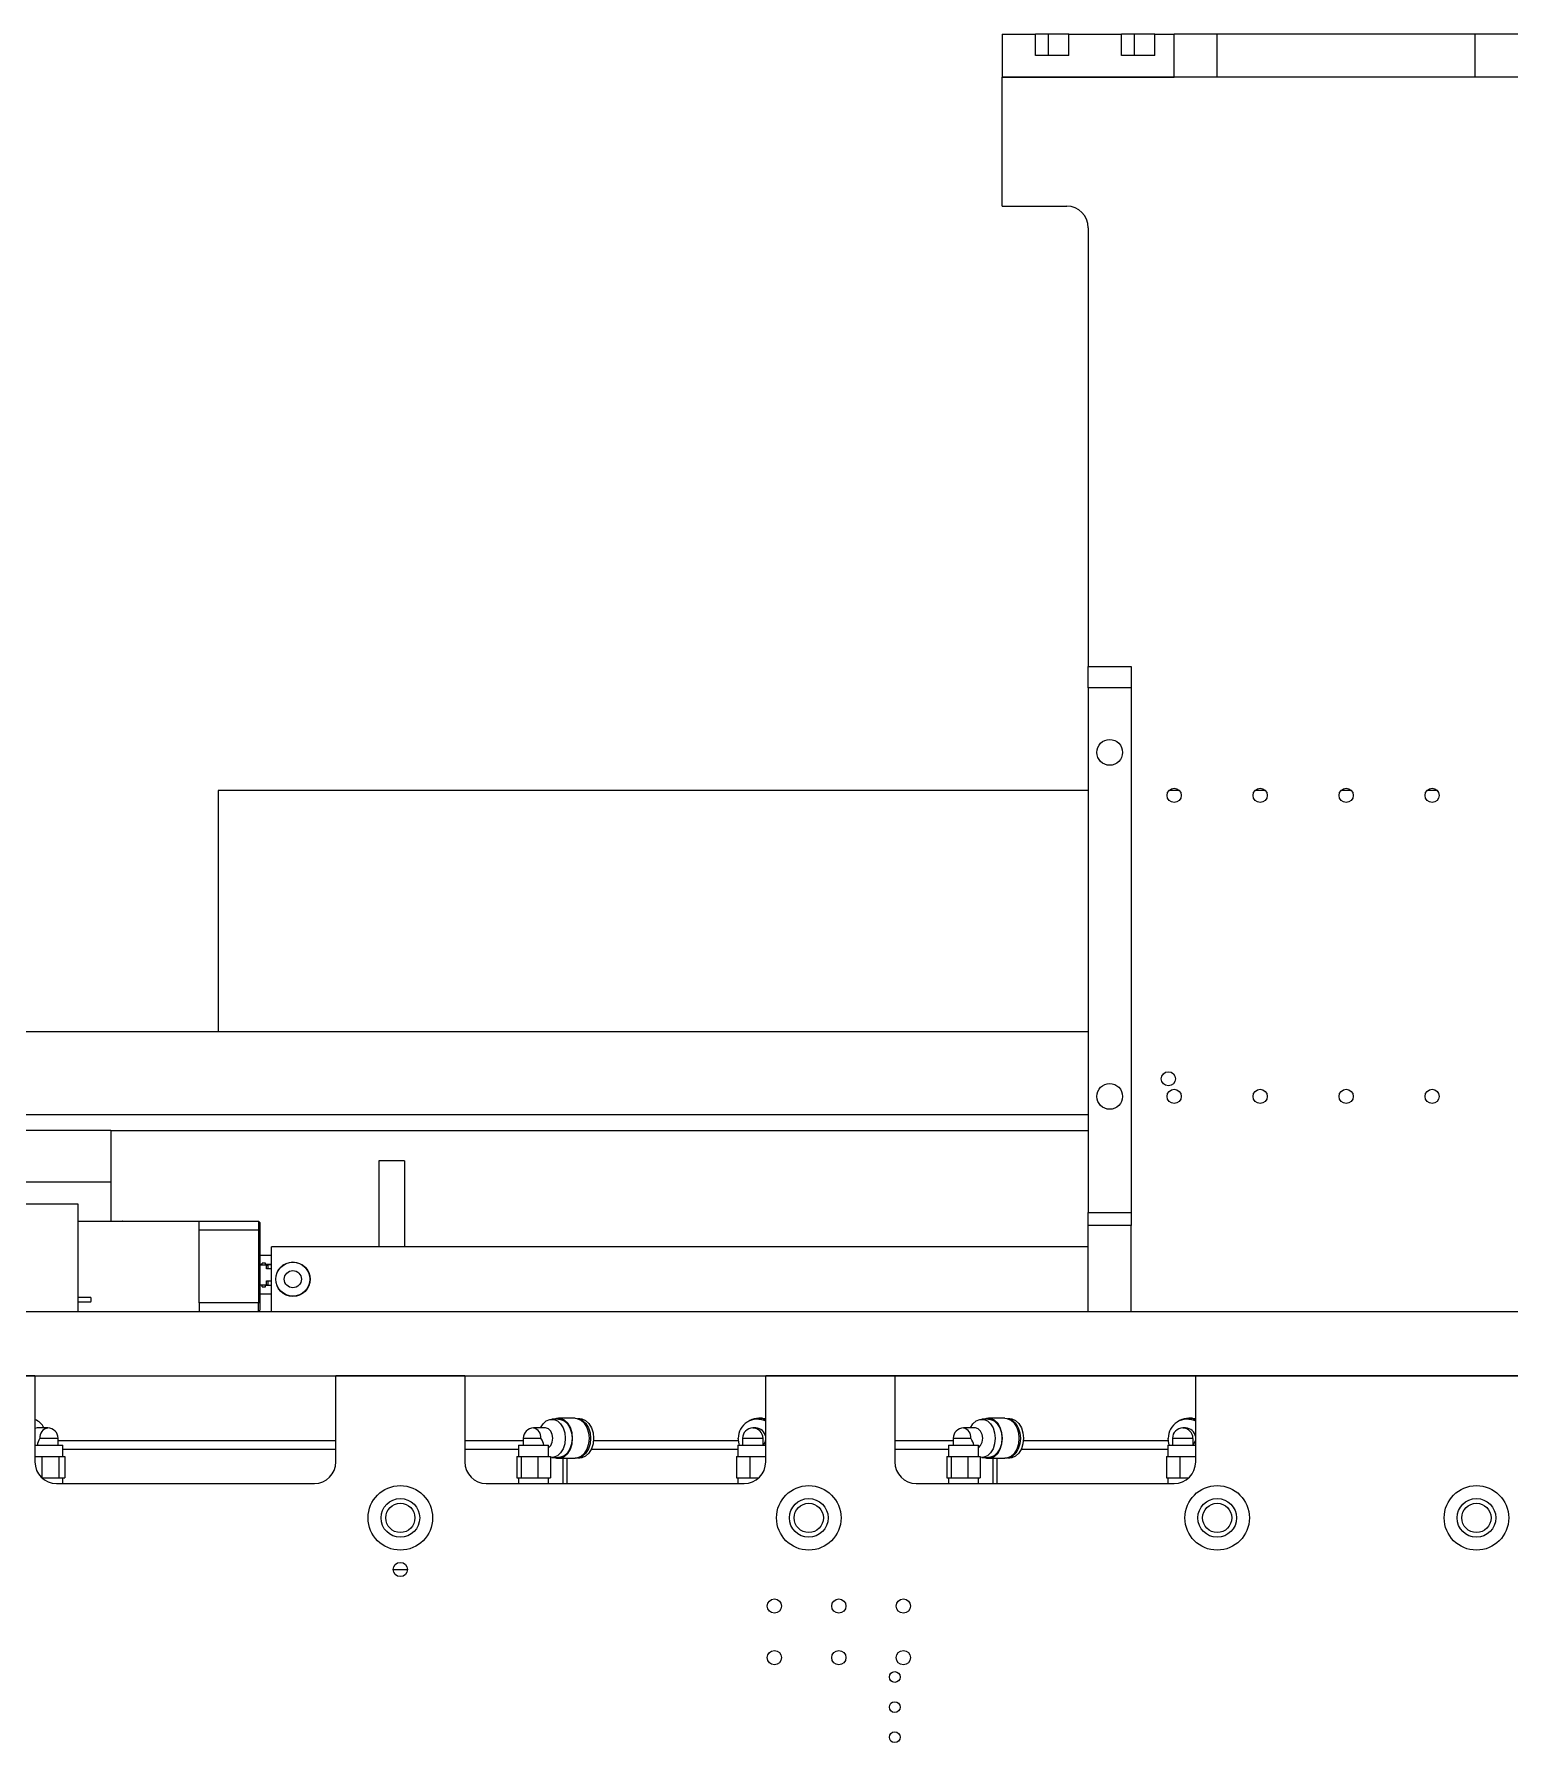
# Model space of a CAD drawing. Extents: x 500 to 100500, y -14500 to 21140.
# Drawn here: x 7651.3 to 7994.6, y -2243 to -1845.7 of the extents above; entities that cross this region are included whole.
import ezdxf

# ---------------------------------------------------------------- set-up
doc = ezdxf.new("R2010")
doc.units = 0
doc.linetypes.add('PHANTOM', pattern=[12.7, 6.35, -1.27, 1.27, -1.27, 1.27, -1.27])
doc.layers.get('0').update_dxf_attribs({"linetype": 'CONTINUOUS'})
doc.layers.add('D', color=7, linetype='CONTINUOUS')

# ---------------------------------------------------------------- blocks, each defined once
blk = doc.blocks.new('KZXCVASDF123')
at = {"color": 7, "linetype": 'Continuous', "lineweight": 18}
for p, q in [((-57194.57, -65965.67, 21.36), (-57194.57, -65975.67, 21.36)), ((-57194.57, -65965.67, 21.36), (-57186.86, -65965.67, 21.36)), ((-57186.86, -65970.67, 21.36), (-57186.86, -65965.67, 21.36)), ((-57183.82, -65965.67, 21.36), (-57186.86, -65965.67, 21.36)), ((-57183.82, -65970.67, 21.36), (-57183.82, -65965.67, 21.36)), ((-57179.07, -65965.67, 21.36), (-57183.82, -65965.67, 21.36)), ((-57179.07, -65970.67, 21.36), (-57179.07, -65965.67, 21.36)), ((-57179.07, -65965.67, 21.36), (-57166.86, -65965.67, 21.36)), ((-57166.86, -65970.67, 21.36), (-57166.86, -65965.67, 21.36)), ((-57163.82, -65965.67, 21.36), (-57166.86, -65965.67, 21.36)), ((-57163.82, -65970.67, 21.36), (-57163.82, -65965.67, 21.36)), ((-57159.07, -65965.67, 21.36), (-57163.82, -65965.67, 21.36)), ((-57159.07, -65970.67, 21.36), (-57159.07, -65965.67, 21.36)), ((-57159.07, -65965.67, 21.36), (-57154.57, -65965.67, 21.36)), ((-57154.57, -65975.67, 21.36), (-57154.57, -65965.67, 21.36)), ((-57144.57, -65965.67, 21.36), (-57154.57, -65965.67, 21.36)), ((-57144.57, -65975.67, 21.36), (-57144.57, -65965.67, 21.36)), ((-57084.57, -65965.67, 21.36), (-57144.57, -65965.67, 21.36)), ((-57084.57, -65975.67, 21.36), (-57084.57, -65965.67, 21.36)), ((-57074.57, -65965.67, 21.36), (-57084.57, -65965.67, 21.36)), ((-57179.07, -65970.67, 21.36), (-57186.86, -65970.67, 21.36)), ((-57159.07, -65970.67, 21.36), (-57166.86, -65970.67, 21.36)), ((-57194.57, -66005.67, 21.36), (-57194.57, -65975.67, 21.36)), ((-57034.57, -65975.67, 21.36), (-57194.57, -65975.67, 21.36)), ((-57194.57, -65975.67, 21.36), (-57154.57, -65975.67, 21.36)), ((-57194.57, -66005.67, 21.36), (-57179.57, -66005.67, 21.36)), ((-57174.57, -66010.67, 21.36), (-57174.57, -66112.67, 21.36)), ((-57174.57, -66112.67, 21.36), (-57164.57, -66112.67, 21.36)), ((-57174.57, -66117.67, 21.36), (-57174.57, -66112.67, 21.36)), ((-57164.57, -66112.67, 21.36), (-57164.57, -66117.67, 21.36)), ((-57164.57, -66117.67, 21.36), (-57174.57, -66117.67, 21.36)), ((-57174.57, -66117.67, 21.36), (-57174.57, -66239.67, 21.36)), ((-57164.57, -66117.67, 21.36), (-57164.57, -66239.67, 21.36)), ((-57376.91, -66141.57, 21.36), (-57376.91, -66197.57, 21.36)), ((-57174.57, -66141.57, 21.36), (-57376.91, -66141.57, 21.36)), ((-57153.34, -66141.57, 21.36), (-57155.8, -66141.57, 21.36)), ((-57133.34, -66141.57, 21.36), (-57135.8, -66141.57, 21.36)), ((-57113.34, -66141.57, 21.36), (-57115.8, -66141.57, 21.36)), ((-57093.34, -66141.57, 21.36), (-57095.8, -66141.57, 21.36)), ((-57794.57, -66197.57, 21.36), (-57174.57, -66197.57, 21.36)), ((-57794.57, -66216.84, 21.36), (-57174.57, -66216.84, 21.36)), ((-57401.91, -66220.57, 21.36), (-57501.91, -66220.57, 21.36)), ((-57401.91, -66220.57, 21.36), (-57401.91, -66232.57, 21.36)), ((-57401.91, -66220.57, 21.36), (-57174.57, -66220.57, 21.36)), ((-57333.59, -66227.67, 21.36), (-57339.59, -66227.67, 21.36)), ((-57339.59, -66227.67, 21.36), (-57339.59, -66247.67, 21.36)), ((-57333.59, -66227.67, 21.36), (-57333.59, -66247.67, 21.36)), ((-57401.91, -66232.57, 21.36), (-57501.91, -66232.57, 21.36)), ((-57401.91, -66232.57, 21.36), (-57401.91, -66241.67, 21.36)), ((-57456.57, -66237.67, 21.36), (-57409.57, -66237.67, 21.36)), ((-57409.57, -66237.67, 21.36), (-57409.57, -66262.67, 21.36)), ((-57409.57, -66241.67, 21.36), (-57399.3, -66241.67, 21.36)), ((-57399.3, -66241.77, 21.36), (-57399.3, -66241.67, 21.36)), ((-57399.2, -66241.67, 21.36), (-57399.3, -66241.67, 21.36)), ((-57399.2, -66241.77, 21.36), (-57399.3, -66241.77, 21.36)), ((-57399.2, -66241.67, 21.36), (-57399.2, -66241.77, 21.36)), ((-57399.2, -66241.67, 21.36), (-57381.4, -66241.67, 21.36)), ((-57381.4, -66243.67, 21.36), (-57381.4, -66241.67, 21.36)), ((-57381.4, -66241.67, 21.36), (-57367.6, -66241.67, 21.36)), ((-57367.6, -66241.67, 21.36), (-57367.6, -66243.67, 21.36)), ((-57367.6, -66241.67, 21.36), (-57367.2, -66242.07, 21.36)), ((-57174.57, -66239.67, 21.36), (-57164.57, -66239.67, 21.36)), ((-57174.57, -66242.67, 21.36), (-57174.57, -66239.67, 21.36)), ((-57164.57, -66239.67, 21.36), (-57164.57, -66242.67, 21.36)), ((-57381.4, -66243.67, 21.36), (-57367.6, -66243.67, 21.36)), ((-57381.4, -66260.67, 21.36), (-57381.4, -66243.67, 21.36)), ((-57367.6, -66243.67, 21.36), (-57367.6, -66260.67, 21.36)), ((-57367.6, -66243.67, 21.36), (-57367.2, -66243.67, 21.36)), ((-57367.2, -66243.67, 21.36), (-57367.2, -66242.07, 21.36)), ((-57367.2, -66260.67, 21.36), (-57367.2, -66243.67, 21.36)), ((-57164.57, -66242.67, 21.36), (-57174.57, -66242.67, 21.36)), ((-57174.57, -66262.67, 21.36), (-57174.57, -66242.67, 21.36)), ((-57164.57, -66262.67, 21.36), (-57164.57, -66242.67, 21.36)), ((-57364.57, -66249.67, 21.36), (-57367.2, -66249.67, 21.36)), ((-57364.57, -66262.67, 21.36), (-57364.57, -66247.67, 21.36)), ((-57174.57, -66247.67, 21.36), (-57364.57, -66247.67, 21.36)), ((-57366.7, -66251.77, 21.36), (-57367.2, -66251.77, 21.36)), ((-57365.72, -66251.87, 21.36), (-57367.2, -66251.87, 21.36)), ((-57365.9, -66251.42, 21.36), (-57366.7, -66251.42, 21.36)), ((-57366.7, -66251.87, 21.36), (-57366.7, -66251.42, 21.36)), ((-57365.9, -66251.77, 21.36), (-57365.9, -66251.42, 21.36)), ((-57365.9, -66251.77, 21.36), (-57364.57, -66251.77, 21.36)), ((-57365.9, -66251.77, 21.36), (-57365.9, -66251.81, 21.36)), ((-57364.57, -66251.77, 21.36), (-57365.9, -66251.77, 21.36)), ((-57365.9, -66251.87, 21.36), (-57365.9, -66251.81, 21.36)), ((-57365.72, -66252.78, 21.36), (-57365.72, -66251.87, 21.36)), ((-57365.72, -66251.87, 21.36), (-57365.4, -66251.87, 21.36)), ((-57364.57, -66252.78, 21.36), (-57365.72, -66252.78, 21.36)), ((-57365.4, -66251.87, 21.36), (-57365.4, -66252.78, 21.36)), ((-57367.2, -66256.47, 21.36), (-57365.72, -66256.47, 21.36)), ((-57366.7, -66256.92, 21.36), (-57366.7, -66256.47, 21.36)), ((-57366.7, -66256.92, 21.36), (-57365.9, -66256.92, 21.36)), ((-57365.9, -66256.54, 21.36), (-57365.9, -66256.47, 21.36)), ((-57365.9, -66256.54, 21.36), (-57365.9, -66256.57, 21.36)), ((-57365.9, -66256.57, 21.36), (-57364.57, -66256.57, 21.36)), ((-57365.9, -66256.92, 21.36), (-57365.9, -66256.57, 21.36)), ((-57365.72, -66255.56, 21.36), (-57364.57, -66255.56, 21.36)), ((-57365.72, -66256.47, 21.36), (-57365.72, -66255.56, 21.36)), ((-57365.72, -66256.47, 21.36), (-57365.4, -66256.47, 21.36)), ((-57365.4, -66255.56, 21.36), (-57365.4, -66256.47, 21.36)), ((-57406.54, -66259.42, 21.36), (-57409.57, -66259.42, 21.36)), ((-57409.57, -66260.42, 21.36), (-57406.54, -66260.42, 21.36)), ((-57367.6, -66260.67, 21.36), (-57381.4, -66260.67, 21.36)), ((-57381.4, -66260.67, 21.36), (-57381.4, -66262.67, 21.36)), ((-57367.6, -66262.67, 21.36), (-57367.6, -66260.67, 21.36)), ((-57367.2, -66260.67, 21.36), (-57367.6, -66260.67, 21.36)), ((-57364.57, -66258.67, 21.36), (-57367.2, -66258.67, 21.36)), ((-57367.2, -66262.27, 21.36), (-57367.2, -66260.67, 21.36)), ((-57464.57, -66262.67, 21.36), (-57054.57, -66262.67, 21.36)), ((-57367.6, -66262.67, 21.36), (-57367.2, -66262.27, 21.36)), ((-57174.57, -66262.67, 21.36), (-57164.57, -66262.67, 21.36)), ((-57464.57, -66277.67, 21.36), (-57054.57, -66277.67, 21.36)), ((-57419.57, -66277.67, 21.36), (-57459.57, -66277.67, 21.36)), ((-57419.57, -66277.67, 21.36), (-57419.57, -66297.67, 21.36)), ((-57349.57, -66297.67, 21.36), (-57349.57, -66277.67, 21.36)), ((-57319.57, -66277.67, 21.36), (-57349.57, -66277.67, 21.36)), ((-57319.57, -66277.67, 21.36), (-57319.57, -66297.67, 21.36)), ((-57249.57, -66297.67, 21.36), (-57249.57, -66277.67, 21.36)), ((-57054.57, -66277.67, 21.36), (-57249.57, -66277.67, 21.36)), ((-57219.57, -66277.67, 21.36), (-57219.57, -66297.67, 21.36)), ((-57149.57, -66297.67, 21.36), (-57149.57, -66277.67, 21.36)), ((-57297.76, -66287.72, 21.36), (-57299.33, -66287.72, 21.36)), ((-57293.94, -66287.52, 21.36), (-57297.76, -66287.52, 21.36)), ((-57292.8, -66287.62, 21.36), (-57293.27, -66287.62, 21.36)), ((-57251.2, -66287.72, 21.36), (-57251.57, -66287.72, 21.36)), ((-57250.3, -66287.52, 21.36), (-57251.2, -66287.52, 21.36)), ((-57197.76, -66287.72, 21.36), (-57199.33, -66287.72, 21.36)), ((-57193.94, -66287.52, 21.36), (-57197.76, -66287.52, 21.36)), ((-57192.8, -66287.62, 21.36), (-57193.27, -66287.62, 21.36)), ((-57151.2, -66287.72, 21.36), (-57151.57, -66287.72, 21.36)), ((-57150.3, -66287.52, 21.36), (-57151.2, -66287.52, 21.36)), ((-57419.05, -66289.77, 21.36), (-57419.57, -66289.87, 21.36)), ((-57416.57, -66289.77, 21.36), (-57419.05, -66289.77, 21.36)), ((-57418.42, -66292.17, 21.36), (-57414.17, -66292.17, 21.36)), ((-57414.17, -66293.74, 21.36), (-57414.17, -66292.17, 21.36)), ((-57414.17, -66292.67, 21.36), (-57349.57, -66292.67, 21.36)), ((-57319.57, -66292.67, 21.36), (-57305.97, -66292.67, 21.36)), ((-57305.97, -66292.17, 21.36), (-57305.97, -66293.74, 21.36)), ((-57305.97, -66292.17, 21.36), (-57301.89, -66292.17, 21.36)), ((-57300.79, -66289.77, 21.36), (-57303.57, -66289.77, 21.36)), ((-57289.63, -66292.67, 21.36), (-57255.93, -66292.67, 21.36)), ((-57254.97, -66292.17, 21.36), (-57254.97, -66293.74, 21.36)), ((-57254.97, -66292.17, 21.36), (-57250.2, -66292.17, 21.36)), ((-57251.91, -66289.77, 21.36), (-57252.57, -66289.77, 21.36)), ((-57250.17, -66293.74, 21.36), (-57250.17, -66292.58, 21.36)), ((-57219.57, -66292.67, 21.36), (-57205.97, -66292.67, 21.36)), ((-57205.97, -66292.17, 21.36), (-57205.97, -66293.74, 21.36)), ((-57205.97, -66292.17, 21.36), (-57201.89, -66292.17, 21.36)), ((-57200.79, -66289.77, 21.36), (-57203.57, -66289.77, 21.36)), ((-57189.63, -66292.67, 21.36), (-57155.93, -66292.67, 21.36)), ((-57154.97, -66292.17, 21.36), (-57154.97, -66293.74, 21.36)), ((-57154.97, -66292.17, 21.36), (-57150.2, -66292.17, 21.36)), ((-57151.91, -66289.77, 21.36), (-57152.57, -66289.77, 21.36)), ((-57150.17, -66293.74, 21.36), (-57150.17, -66292.58, 21.36)), ((-57419.57, -66293.74, 21.36), (-57413.07, -66293.74, 21.36)), ((-57419.57, -66296.37, 21.36), (-57419.27, -66296.37, 21.36)), ((-57419.27, -66296.37, 21.36), (-57417.98, -66296.37, 21.36)), ((-57417.98, -66296.37, 21.36), (-57417.98, -66301.33, 21.36)), ((-57417.98, -66296.37, 21.36), (-57415.99, -66296.37, 21.36)), ((-57415.99, -66296.37, 21.36), (-57413.99, -66296.37, 21.36)), ((-57413.99, -66296.37, 21.36), (-57413.99, -66301.37, 21.36)), ((-57413.99, -66296.37, 21.36), (-57413.29, -66296.37, 21.36)), ((-57413.29, -66296.37, 21.36), (-57412.58, -66296.37, 21.36)), ((-57413.07, -66296.37, 21.36), (-57413.07, -66293.74, 21.36)), ((-57413.07, -66294.67, 21.36), (-57349.57, -66294.67, 21.36)), ((-57412.58, -66296.37, 21.36), (-57412.58, -66301.37, 21.36)), ((-57319.57, -66294.67, 21.36), (-57307.07, -66294.67, 21.36)), ((-57307.46, -66296.37, 21.36), (-57307.46, -66301.37, 21.36)), ((-57307.46, -66296.37, 21.36), (-57306.96, -66296.37, 21.36)), ((-57307.07, -66293.74, 21.36), (-57307.07, -66296.37, 21.36)), ((-57307.07, -66293.74, 21.36), (-57300.07, -66293.74, 21.36)), ((-57306.96, -66296.37, 21.36), (-57306.45, -66296.37, 21.36)), ((-57306.45, -66296.37, 21.36), (-57306.45, -66301.37, 21.36)), ((-57306.45, -66296.37, 21.36), (-57304.51, -66296.37, 21.36)), ((-57304.51, -66296.37, 21.36), (-57302.56, -66296.37, 21.36)), ((-57302.56, -66296.37, 21.36), (-57302.56, -66301.37, 21.36)), ((-57302.56, -66296.37, 21.36), (-57301.12, -66296.37, 21.36)), ((-57301.12, -66296.37, 21.36), (-57299.68, -66296.37, 21.36)), ((-57300.07, -66296.37, 21.36), (-57300.07, -66293.74, 21.36)), ((-57299.68, -66296.37, 21.36), (-57299.68, -66301.37, 21.36)), ((-57299.33, -66296.62, 21.36), (-57297.76, -66296.62, 21.36)), ((-57297.76, -66296.82, 21.36), (-57293.94, -66296.82, 21.36)), ((-57296.76, -66296.82, 21.36), (-57296.76, -66302.67, 21.36)), ((-57295.76, -66302.67, 21.36), (-57295.76, -66296.82, 21.36)), ((-57293.27, -66296.72, 21.36), (-57292.8, -66296.72, 21.36)), ((-57290.13, -66294.67, 21.36), (-57256.07, -66294.67, 21.36)), ((-57256.36, -66296.37, 21.36), (-57256.36, -66301.37, 21.36)), ((-57256.36, -66296.37, 21.36), (-57254.8, -66296.37, 21.36)), ((-57256.07, -66293.74, 21.36), (-57256.07, -66296.37, 21.36)), ((-57256.07, -66293.74, 21.36), (-57249.57, -66293.74, 21.36)), ((-57254.8, -66296.37, 21.36), (-57253.25, -66296.37, 21.36)), ((-57253.25, -66296.37, 21.36), (-57253.25, -66301.37, 21.36)), ((-57253.25, -66296.37, 21.36), (-57251.35, -66296.37, 21.36)), ((-57251.35, -66296.37, 21.36), (-57249.57, -66296.37, 21.36)), ((-57219.57, -66294.67, 21.36), (-57207.07, -66294.67, 21.36)), ((-57207.46, -66296.37, 21.36), (-57207.46, -66301.37, 21.36)), ((-57207.46, -66296.37, 21.36), (-57206.96, -66296.37, 21.36)), ((-57207.07, -66293.74, 21.36), (-57207.07, -66296.37, 21.36)), ((-57207.07, -66293.74, 21.36), (-57200.07, -66293.74, 21.36)), ((-57206.96, -66296.37, 21.36), (-57206.45, -66296.37, 21.36)), ((-57206.45, -66296.37, 21.36), (-57206.45, -66301.37, 21.36)), ((-57206.45, -66296.37, 21.36), (-57204.51, -66296.37, 21.36)), ((-57204.51, -66296.37, 21.36), (-57202.56, -66296.37, 21.36)), ((-57202.56, -66296.37, 21.36), (-57202.56, -66301.37, 21.36)), ((-57202.56, -66296.37, 21.36), (-57201.12, -66296.37, 21.36)), ((-57201.12, -66296.37, 21.36), (-57199.68, -66296.37, 21.36)), ((-57200.07, -66296.37, 21.36), (-57200.07, -66293.74, 21.36)), ((-57199.68, -66296.37, 21.36), (-57199.68, -66301.37, 21.36)), ((-57199.33, -66296.62, 21.36), (-57197.76, -66296.62, 21.36)), ((-57197.76, -66296.82, 21.36), (-57193.94, -66296.82, 21.36)), ((-57196.76, -66296.82, 21.36), (-57196.76, -66302.67, 21.36)), ((-57195.76, -66302.67, 21.36), (-57195.76, -66296.82, 21.36)), ((-57193.27, -66296.72, 21.36), (-57192.8, -66296.72, 21.36)), ((-57190.13, -66294.67, 21.36), (-57156.07, -66294.67, 21.36)), ((-57156.36, -66296.37, 21.36), (-57156.36, -66301.37, 21.36)), ((-57156.36, -66296.37, 21.36), (-57154.8, -66296.37, 21.36)), ((-57156.07, -66293.74, 21.36), (-57156.07, -66296.37, 21.36)), ((-57156.07, -66293.74, 21.36), (-57149.57, -66293.74, 21.36)), ((-57154.8, -66296.37, 21.36), (-57153.25, -66296.37, 21.36)), ((-57153.25, -66296.37, 21.36), (-57153.25, -66301.37, 21.36)), ((-57153.25, -66296.37, 21.36), (-57151.35, -66296.37, 21.36)), ((-57151.35, -66296.37, 21.36), (-57149.57, -66296.37, 21.36)), ((-57417.93, -66301.37, 21.36), (-57415.99, -66301.37, 21.36)), ((-57415.99, -66301.37, 21.36), (-57413.99, -66301.37, 21.36)), ((-57413.99, -66301.37, 21.36), (-57413.29, -66301.37, 21.36)), ((-57413.29, -66301.37, 21.36), (-57412.58, -66301.37, 21.36)), ((-57413.07, -66302.67, 21.36), (-57413.07, -66301.37, 21.36)), ((-57307.46, -66301.37, 21.36), (-57306.96, -66301.37, 21.36)), ((-57307.07, -66301.37, 21.36), (-57307.07, -66302.67, 21.36)), ((-57306.96, -66301.37, 21.36), (-57306.45, -66301.37, 21.36)), ((-57306.45, -66301.37, 21.36), (-57304.51, -66301.37, 21.36)), ((-57304.51, -66301.37, 21.36), (-57302.56, -66301.37, 21.36)), ((-57302.56, -66301.37, 21.36), (-57301.12, -66301.37, 21.36)), ((-57301.12, -66301.37, 21.36), (-57299.68, -66301.37, 21.36)), ((-57300.07, -66302.67, 21.36), (-57300.07, -66301.37, 21.36)), ((-57256.36, -66301.37, 21.36), (-57254.8, -66301.37, 21.36)), ((-57256.07, -66301.37, 21.36), (-57256.07, -66302.67, 21.36)), ((-57254.8, -66301.37, 21.36), (-57253.25, -66301.37, 21.36)), ((-57253.25, -66301.37, 21.36), (-57251.35, -66301.37, 21.36)), ((-57251.35, -66301.37, 21.36), (-57251.21, -66301.37, 21.36)), ((-57207.46, -66301.37, 21.36), (-57206.96, -66301.37, 21.36)), ((-57207.07, -66301.37, 21.36), (-57207.07, -66302.67, 21.36)), ((-57206.96, -66301.37, 21.36), (-57206.45, -66301.37, 21.36)), ((-57206.45, -66301.37, 21.36), (-57204.51, -66301.37, 21.36)), ((-57204.51, -66301.37, 21.36), (-57202.56, -66301.37, 21.36)), ((-57202.56, -66301.37, 21.36), (-57201.12, -66301.37, 21.36)), ((-57201.12, -66301.37, 21.36), (-57199.68, -66301.37, 21.36)), ((-57200.07, -66302.67, 21.36), (-57200.07, -66301.37, 21.36)), ((-57156.36, -66301.37, 21.36), (-57154.8, -66301.37, 21.36)), ((-57156.07, -66301.37, 21.36), (-57156.07, -66302.67, 21.36)), ((-57154.8, -66301.37, 21.36), (-57153.25, -66301.37, 21.36)), ((-57153.25, -66301.37, 21.36), (-57151.35, -66301.37, 21.36)), ((-57151.35, -66301.37, 21.36), (-57151.21, -66301.37, 21.36)), ((-57414.57, -66302.67, 21.36), (-57354.57, -66302.67, 21.36)), ((-57314.57, -66302.67, 21.36), (-57254.57, -66302.67, 21.36)), ((-57214.57, -66302.67, 21.36), (-57154.57, -66302.67, 21.36)), ((-57336.22, -66322.67, 21.36), (-57332.92, -66322.67, 21.36))]:
    blk.add_line(p, q, dxfattribs=at)
at = {"color": 7, "linetype": 'Continuous', "lineweight": 18, "elevation": 21.36, "flags": 128}
for points in [[(-57301.95, -66289.77), (-57301.95, -66289.77), (-57301.37, -66288.81), (-57300.62, -66288.13), (-57299.77, -66287.77), (-57298.88, -66287.77), (-57298.03, -66288.13), (-57297.28, -66288.81), (-57296.7, -66289.77), (-57296.33, -66290.92), (-57296.21, -66292.17), (-57296.33, -66293.43), (-57296.7, -66294.58), (-57297.28, -66295.54), (-57298.03, -66296.22), (-57298.88, -66296.58), (-57299.68, -66296.6)], [(-57298.7, -66296.62), (-57298.22, -66296.78), (-57297.29, -66296.78), (-57296.4, -66296.4), (-57295.62, -66295.69), (-57295.01, -66294.69), (-57294.63, -66293.48), (-57294.5, -66292.17), (-57294.63, -66290.86), (-57295.01, -66289.66), (-57295.62, -66288.66), (-57296.4, -66287.95), (-57297.29, -66287.57), (-57298.22, -66287.57), (-57298.7, -66287.72)], [(-57297.76, -66287.72), (-57297.31, -66287.77), (-57296.46, -66288.13), (-57295.71, -66288.81), (-57295.13, -66289.77), (-57294.76, -66290.92), (-57294.64, -66292.17), (-57294.76, -66293.43), (-57295.13, -66294.58), (-57295.71, -66295.54), (-57296.46, -66296.22), (-57297.31, -66296.58), (-57297.76, -66296.62)], [(-57293.94, -66287.52), (-57293.48, -66287.57), (-57292.59, -66287.95), (-57291.81, -66288.66), (-57291.2, -66289.66), (-57290.81, -66290.86), (-57290.68, -66292.17), (-57290.81, -66293.48), (-57291.2, -66294.69), (-57291.81, -66295.69), (-57292.59, -66296.4), (-57293.48, -66296.78), (-57293.94, -66296.82)], [(-57293.2, -66287.65), (-57293.06, -66287.67), (-57292.19, -66288.04), (-57291.42, -66288.74), (-57290.83, -66289.71), (-57290.45, -66290.89), (-57290.32, -66292.17), (-57290.45, -66293.46), (-57290.83, -66294.63), (-57291.42, -66295.61), (-57292.19, -66296.31), (-57293.06, -66296.68), (-57293.2, -66296.7)], [(-57292.8, -66287.62), (-57292.34, -66287.67), (-57291.47, -66288.04), (-57290.71, -66288.74), (-57290.12, -66289.71), (-57289.74, -66290.89), (-57289.61, -66292.17), (-57289.74, -66293.46), (-57290.12, -66294.63), (-57290.71, -66295.61), (-57291.47, -66296.31), (-57292.34, -66296.68), (-57292.8, -66296.72)], [(-57251.2, -66287.72), (-57250.57, -66287.77), (-57249.57, -66288.04)], [(-57250.3, -66287.52), (-57249.65, -66287.57), (-57249.57, -66287.58)], [(-57201.95, -66289.77), (-57201.95, -66289.77), (-57201.37, -66288.81), (-57200.62, -66288.13), (-57199.77, -66287.77), (-57198.88, -66287.77), (-57198.03, -66288.13), (-57197.28, -66288.81), (-57196.7, -66289.77), (-57196.33, -66290.92), (-57196.21, -66292.17), (-57196.33, -66293.43), (-57196.7, -66294.58), (-57197.28, -66295.54), (-57198.03, -66296.22), (-57198.88, -66296.58), (-57199.68, -66296.6)], [(-57198.7, -66296.62), (-57198.22, -66296.78), (-57197.29, -66296.78), (-57196.4, -66296.4), (-57195.62, -66295.69), (-57195.01, -66294.69), (-57194.63, -66293.48), (-57194.5, -66292.17), (-57194.63, -66290.86), (-57195.01, -66289.66), (-57195.62, -66288.66), (-57196.4, -66287.95), (-57197.29, -66287.57), (-57198.22, -66287.57), (-57198.7, -66287.72)], [(-57197.76, -66287.72), (-57197.31, -66287.77), (-57196.46, -66288.13), (-57195.71, -66288.81), (-57195.13, -66289.77), (-57194.76, -66290.92), (-57194.64, -66292.17), (-57194.76, -66293.43), (-57195.13, -66294.58), (-57195.71, -66295.54), (-57196.46, -66296.22), (-57197.31, -66296.58), (-57197.76, -66296.62)], [(-57193.94, -66287.52), (-57193.48, -66287.57), (-57192.59, -66287.95), (-57191.81, -66288.66), (-57191.2, -66289.66), (-57190.81, -66290.86), (-57190.68, -66292.17), (-57190.81, -66293.48), (-57191.2, -66294.69), (-57191.81, -66295.69), (-57192.59, -66296.4), (-57193.48, -66296.78), (-57193.94, -66296.82)], [(-57193.2, -66287.65), (-57193.06, -66287.67), (-57192.19, -66288.04), (-57191.42, -66288.74), (-57190.83, -66289.71), (-57190.45, -66290.89), (-57190.32, -66292.17), (-57190.45, -66293.46), (-57190.83, -66294.63), (-57191.42, -66295.61), (-57192.19, -66296.31), (-57193.06, -66296.68), (-57193.2, -66296.7)], [(-57192.8, -66287.62), (-57192.34, -66287.67), (-57191.47, -66288.04), (-57190.71, -66288.74), (-57190.12, -66289.71), (-57189.74, -66290.89), (-57189.61, -66292.17), (-57189.74, -66293.46), (-57190.12, -66294.63), (-57190.71, -66295.61), (-57191.47, -66296.31), (-57192.34, -66296.68), (-57192.8, -66296.72)], [(-57151.2, -66287.72), (-57150.57, -66287.77), (-57149.57, -66288.04)], [(-57150.3, -66287.52), (-57149.65, -66287.57), (-57149.57, -66287.58)], [(-57300.07, -66294.35), (-57299.6, -66293.87), (-57299.23, -66293.09), (-57299.11, -66292.17), (-57299.23, -66291.26), (-57299.6, -66290.48), (-57300.14, -66289.96), (-57300.79, -66289.77)], [(-57255.67, -66293.74), (-57255.78, -66293.43), (-57255.96, -66292.17)], [(-57250.12, -66293.74), (-57249.73, -66293.09), (-57249.57, -66292.5)], [(-57200.07, -66294.35), (-57199.6, -66293.87), (-57199.23, -66293.09), (-57199.11, -66292.17), (-57199.23, -66291.26), (-57199.6, -66290.48), (-57200.14, -66289.96), (-57200.79, -66289.77)], [(-57155.67, -66293.74), (-57155.78, -66293.43), (-57155.96, -66292.17)], [(-57150.12, -66293.74), (-57149.73, -66293.09), (-57149.57, -66292.5)]]:
    blk.add_lwpolyline(points, dxfattribs=at)
at = {"color": 7, "linetype": 'Continuous', "lineweight": 18}
for centre, radius in [((-57169.57, -66132.67, 21.36), 3), ((-57154.57, -66142.67, 21.36), 1.65), ((-57134.57, -66142.67, 21.36), 1.65), ((-57114.57, -66142.67, 21.36), 1.65), ((-57094.57, -66142.67, 21.36), 1.65), ((-57169.57, -66212.67, 21.36), 3), ((-57155.91, -66208.57, 21.36), 1.65), ((-57154.57, -66212.67, 21.36), 1.65), ((-57134.57, -66212.67, 21.36), 1.65), ((-57114.57, -66212.67, 21.36), 1.65), ((-57094.57, -66212.67, 21.36), 1.65), ((-57359.57, -66255.17, 21.36), 4), ((-57359.57, -66255.17, 21.36), 3.95), ((-57359.57, -66255.17, 21.36), 2), ((-57334.57, -66310.67, 21.36), 7.5), ((-57239.57, -66310.67, 21.36), 7.5), ((-57144.57, -66310.67, 21.36), 7.5), ((-57084.26, -66310.67, 21.36), 7.5), ((-57334.57, -66310.67, 21.36), 4.5), ((-57334.57, -66310.67, 21.36), 3.4), ((-57239.57, -66310.67, 21.36), 4.5), ((-57239.57, -66310.67, 21.36), 3.4), ((-57144.57, -66310.67, 21.36), 4.5), ((-57144.57, -66310.67, 21.36), 3.4), ((-57084.26, -66310.67, 21.36), 4.5), ((-57084.26, -66310.67, 21.36), 3.4), ((-57334.57, -66322.67, 21.36), 1.65), ((-57247.57, -66331.17, 21.36), 1.65), ((-57232.57, -66331.17, 21.36), 1.65), ((-57217.57, -66331.17, 21.36), 1.65), ((-57247.57, -66343.17, 21.36), 1.65), ((-57232.57, -66343.17, 21.36), 1.65), ((-57217.57, -66343.17, 21.36), 1.65), ((-57219.57, -66347.67, 21.36), 1.25), ((-57219.57, -66354.67, 21.36), 1.25), ((-57219.57, -66361.67, 21.36), 1.25)]:
    blk.add_circle(centre, radius, dxfattribs=at)
for centre, radius, start, end in [((-57179.57, -66010.67, 21.36), 5, 0, 90), ((-57408.13, -66259.92, 21.36), 1.66, 342.5209, 17.4791), ((-57420.83, -66291.32, 21.36), 3.7, 24.7238, 70.0208), ((-57251.57, -66292.12, 21.36), 4.39, 62.9041, 180.7168), ((-57251.2, -66292.06, 21.36), 4.53, 68.9173, 124.6274), ((-57151.57, -66292.12, 21.36), 4.39, 62.9041, 180.7168), ((-57151.2, -66292.06, 21.36), 4.53, 68.9173, 124.6274), ((-57416.25, -66291.93, 21.36), 2.18, 98.3393, 186.4179), ((-57416.57, -66292.17, 21.36), 2.4, 0, 90), ((-57303.57, -66292.17, 21.36), 2.4, 90, 180), ((-57304.01, -66291.87, 21.36), 2.14, 351.7957, 78.2509), ((-57252.57, -66292.17, 21.36), 2.4, 90, 180), ((-57252.59, -66292.16, 21.36), 2.38, 359.5915, 89.586), ((-57251.93, -66292.15, 21.36), 2.38, 7.3415, 89.6244), ((-57203.57, -66292.17, 21.36), 2.4, 90, 180), ((-57204.01, -66291.87, 21.36), 2.14, 351.7957, 78.2509), ((-57152.57, -66292.17, 21.36), 2.4, 90, 180), ((-57152.59, -66292.16, 21.36), 2.38, 359.5915, 89.586), ((-57151.93, -66292.15, 21.36), 2.38, 7.3415, 89.6244), ((-57414.57, -66297.67, 21.36), 5, 180, 270), ((-57354.57, -66297.67, 21.36), 5, 270, 0), ((-57314.57, -66297.67, 21.36), 5, 180, 270), ((-57254.57, -66297.67, 21.36), 5, 270, 0), ((-57214.57, -66297.67, 21.36), 5, 180, 270), ((-57154.57, -66297.67, 21.36), 5, 270, 0)]:
    blk.add_arc(centre, radius, start, end, dxfattribs=at)
for centre, major_axis, ratio, start_param, end_param in [((-57416.57, -66292.17, 21.36), (2.17, 2.17), 0.470743, 2.010766, 2.723846), ((-57303.57, -66292.17, 21.36), (-2.22, 2.22), 0.409032, 3.611041, 4.324121), ((-57252.57, -66292.17, 21.36), (-1.83, 1.83), 0.843822, 3.842489, 4.011492), ((-57203.57, -66292.17, 21.36), (-2.22, 2.22), 0.409032, 3.611041, 4.324121), ((-57152.57, -66292.17, 21.36), (-1.83, 1.83), 0.843822, 3.842489, 4.011492)]:
    blk.add_ellipse(centre, major_axis=major_axis, ratio=ratio, start_param=start_param, end_param=end_param, dxfattribs=at)
blk = doc.blocks.new('KSLIDER')
at = {"color": 60, "linetype": 'PHANTOM', "lineweight": 18, "ltscale": 3}
for p, q in [((-53482.52, -64554.89, 21.36), (-53482.52, -64564.89, 21.36)), ((-53482.52, -64554.89, 21.36), (-53474.81, -64554.89, 21.36)), ((-53474.81, -64559.89, 21.36), (-53474.81, -64554.89, 21.36)), ((-53471.77, -64554.89, 21.36), (-53474.81, -64554.89, 21.36)), ((-53471.77, -64559.89, 21.36), (-53471.77, -64554.89, 21.36)), ((-53467.02, -64554.89, 21.36), (-53471.77, -64554.89, 21.36)), ((-53467.02, -64559.89, 21.36), (-53467.02, -64554.89, 21.36)), ((-53467.02, -64554.89, 21.36), (-53454.81, -64554.89, 21.36)), ((-53454.81, -64559.89, 21.36), (-53454.81, -64554.89, 21.36)), ((-53451.77, -64554.89, 21.36), (-53454.81, -64554.89, 21.36)), ((-53451.77, -64559.89, 21.36), (-53451.77, -64554.89, 21.36)), ((-53447.02, -64554.89, 21.36), (-53451.77, -64554.89, 21.36)), ((-53447.02, -64559.89, 21.36), (-53447.02, -64554.89, 21.36)), ((-53447.02, -64554.89, 21.36), (-53442.52, -64554.89, 21.36)), ((-53442.52, -64564.89, 21.36), (-53442.52, -64554.89, 21.36)), ((-53432.52, -64554.89, 21.36), (-53442.52, -64554.89, 21.36)), ((-53432.52, -64564.89, 21.36), (-53432.52, -64554.89, 21.36)), ((-53372.52, -64554.89, 21.36), (-53432.52, -64554.89, 21.36)), ((-53372.52, -64564.89, 21.36), (-53372.52, -64554.89, 21.36)), ((-53362.52, -64554.89, 21.36), (-53372.52, -64554.89, 21.36)), ((-53362.52, -64564.89, 21.36), (-53362.52, -64554.89, 21.36)), ((-53362.52, -64554.89, 21.36), (-53358.02, -64554.89, 21.36)), ((-53358.02, -64559.89, 21.36), (-53358.02, -64554.89, 21.36)), ((-53353.27, -64554.89, 21.36), (-53358.02, -64554.89, 21.36)), ((-53353.27, -64554.89, 21.36), (-53353.27, -64559.89, 21.36)), ((-53350.22, -64554.89, 21.36), (-53353.27, -64554.89, 21.36)), ((-53350.22, -64554.89, 21.36), (-53350.22, -64559.89, 21.36)), ((-53350.22, -64554.89, 21.36), (-53338.02, -64554.89, 21.36)), ((-53338.02, -64559.89, 21.36), (-53338.02, -64554.89, 21.36)), ((-53333.27, -64554.89, 21.36), (-53338.02, -64554.89, 21.36)), ((-53333.27, -64554.89, 21.36), (-53333.27, -64559.89, 21.36)), ((-53330.22, -64554.89, 21.36), (-53333.27, -64554.89, 21.36)), ((-53330.22, -64554.89, 21.36), (-53330.22, -64559.89, 21.36)), ((-53330.22, -64554.89, 21.36), (-53322.52, -64554.89, 21.36)), ((-53322.52, -64554.89, 21.36), (-53322.52, -64564.89, 21.36)), ((-53467.02, -64559.89, 21.36), (-53474.81, -64559.89, 21.36)), ((-53447.02, -64559.89, 21.36), (-53454.81, -64559.89, 21.36)), ((-53350.22, -64559.89, 21.36), (-53358.02, -64559.89, 21.36)), ((-53330.22, -64559.89, 21.36), (-53338.02, -64559.89, 21.36)), ((-53482.52, -64594.89, 21.36), (-53482.52, -64564.89, 21.36)), ((-53322.52, -64564.89, 21.36), (-53482.52, -64564.89, 21.36)), ((-53482.52, -64564.89, 21.36), (-53442.52, -64564.89, 21.36)), ((-53362.52, -64564.89, 21.36), (-53322.52, -64564.89, 21.36)), ((-53322.52, -64594.89, 21.36), (-53322.52, -64564.89, 21.36)), ((-53482.52, -64594.89, 21.36), (-53467.52, -64594.89, 21.36)), ((-53322.52, -64594.89, 21.36), (-53337.52, -64594.89, 21.36)), ((-53462.52, -64599.89, 21.36), (-53462.52, -64701.89, 21.36)), ((-53342.52, -64701.89, 21.36), (-53342.52, -64599.89, 21.36)), ((-53462.52, -64701.89, 21.36), (-53452.52, -64701.89, 21.36)), ((-53462.52, -64706.89, 21.36), (-53462.52, -64701.89, 21.36)), ((-53452.52, -64701.89, 21.36), (-53452.52, -64706.89, 21.36)), ((-53352.52, -64701.89, 21.36), (-53342.52, -64701.89, 21.36)), ((-53352.52, -64706.89, 21.36), (-53352.52, -64701.89, 21.36)), ((-53342.52, -64701.89, 21.36), (-53342.52, -64706.89, 21.36)), ((-53452.52, -64706.89, 21.36), (-53462.52, -64706.89, 21.36)), ((-53462.52, -64706.89, 21.36), (-53462.52, -64828.89, 21.36)), ((-53452.52, -64706.89, 21.36), (-53452.52, -64828.89, 21.36)), ((-53342.52, -64706.89, 21.36), (-53352.52, -64706.89, 21.36)), ((-53352.52, -64706.89, 21.36), (-53352.52, -64828.89, 21.36)), ((-53342.52, -64706.89, 21.36), (-53342.52, -64828.89, 21.36)), ((-53443.74, -64730.79, 21.36), (-53441.29, -64730.79, 21.36)), ((-53423.74, -64730.79, 21.36), (-53421.29, -64730.79, 21.36)), ((-53403.74, -64730.79, 21.36), (-53401.29, -64730.79, 21.36)), ((-53383.74, -64730.79, 21.36), (-53381.29, -64730.79, 21.36)), ((-53363.74, -64730.79, 21.36), (-53361.29, -64730.79, 21.36)), ((-53462.52, -64828.89, 21.36), (-53452.52, -64828.89, 21.36)), ((-53462.52, -64831.89, 21.36), (-53462.52, -64828.89, 21.36)), ((-53452.52, -64828.89, 21.36), (-53452.52, -64831.89, 21.36)), ((-53352.52, -64828.89, 21.36), (-53342.52, -64828.89, 21.36)), ((-53352.52, -64831.89, 21.36), (-53352.52, -64828.89, 21.36)), ((-53342.52, -64828.89, 21.36), (-53342.52, -64831.89, 21.36)), ((-53452.52, -64831.89, 21.36), (-53462.52, -64831.89, 21.36)), ((-53462.52, -64851.89, 21.36), (-53462.52, -64831.89, 21.36)), ((-53452.52, -64851.89, 21.36), (-53452.52, -64831.89, 21.36)), ((-53342.52, -64831.89, 21.36), (-53352.52, -64831.89, 21.36)), ((-53352.52, -64851.89, 21.36), (-53352.52, -64831.89, 21.36)), ((-53342.52, -64851.89, 21.36), (-53342.52, -64831.89, 21.36)), ((-53462.52, -64840.84, 21.36), (-53466.58, -64840.84, 21.36)), ((-53466.58, -64840.84, 21.36), (-53466.58, -64845.84, 21.36)), ((-53466.58, -64845.84, 21.36), (-53462.52, -64845.84, 21.36)), ((-53452.52, -64845.84, 21.36), (-53449.97, -64845.84, 21.36)), ((-53449.86, -64846.19, 21.36), (-53449.86, -64847.59, 21.36)), ((-53462.52, -64851.89, 21.36), (-53452.52, -64851.89, 21.36)), ((-53462.52, -64851.89, 21.36), (-53462.52, -64866.89, 21.36)), ((-53462.52, -64851.89, 21.36), (-52802.52, -64851.89, 21.36)), ((-53352.52, -64851.89, 21.36), (-53342.52, -64851.89, 21.36)), ((-52802.52, -64851.89, 21.36), (-52802.52, -64866.89, 21.36)), ((-53462.52, -64866.89, 21.36), (-52802.52, -64866.89, 21.36)), ((-53457.52, -64866.89, 21.36), (-53457.52, -65071.89, 21.36)), ((-53417.52, -64866.89, 21.36), (-53457.52, -64866.89, 21.36)), ((-53417.52, -64866.89, 21.36), (-53417.52, -64886.89, 21.36)), ((-53347.52, -64886.89, 21.36), (-53347.52, -64866.89, 21.36)), ((-52917.52, -64866.89, 21.36), (-53347.52, -64866.89, 21.36)), ((-52917.52, -64866.89, 21.36), (-52917.52, -64886.89, 21.36)), ((-52847.52, -64886.89, 21.36), (-52847.52, -64866.89, 21.36)), ((-52807.52, -64866.89, 21.36), (-52847.52, -64866.89, 21.36)), ((-52807.52, -65071.89, 21.36), (-52807.52, -64866.89, 21.36)), ((-53417, -64878.99, 21.36), (-53417.52, -64879.08, 21.36)), ((-53414.52, -64878.99, 21.36), (-53417, -64878.99, 21.36)), ((-52898.71, -64878.99, 21.36), (-52901.52, -64878.99, 21.36)), ((-52898.06, -64877.98, 21.36), (-52899.07, -64879.55, 21.36)), ((-52895.39, -64876.94, 21.36), (-52896.51, -64876.94, 21.36)), ((-52890.16, -64876.74, 21.36), (-52894.66, -64876.74, 21.36)), ((-52888.82, -64876.84, 21.36), (-52889.66, -64876.84, 21.36)), ((-52849.86, -64878.99, 21.36), (-52850.52, -64878.99, 21.36)), ((-52849.15, -64876.94, 21.36), (-52849.52, -64876.94, 21.36)), ((-52848.25, -64876.74, 21.36), (-52849.15, -64876.74, 21.36)), ((-53417.52, -64882.96, 21.36), (-53411.02, -64882.96, 21.36)), ((-53416.37, -64881.39, 21.36), (-53412.12, -64881.39, 21.36)), ((-53412.12, -64882.96, 21.36), (-53412.12, -64881.39, 21.36)), ((-53412.12, -64881.89, 21.36), (-53347.52, -64881.89, 21.36)), ((-53411.02, -64885.59, 21.36), (-53411.02, -64882.96, 21.36)), ((-52917.52, -64881.89, 21.36), (-52903.92, -64881.89, 21.36)), ((-52905.02, -64882.96, 21.36), (-52905.02, -64885.59, 21.36)), ((-52905.02, -64882.96, 21.36), (-52899.98, -64882.96, 21.36)), ((-52903.92, -64881.39, 21.36), (-52903.92, -64882.96, 21.36)), ((-52903.92, -64881.39, 21.36), (-52902.82, -64881.39, 21.36)), ((-52886.14, -64881.89, 21.36), (-52853.87, -64881.89, 21.36)), ((-52854.02, -64882.96, 21.36), (-52854.02, -64885.59, 21.36)), ((-52854.02, -64882.96, 21.36), (-52847.52, -64882.96, 21.36)), ((-52852.92, -64881.39, 21.36), (-52852.92, -64882.96, 21.36)), ((-52852.92, -64881.39, 21.36), (-52848.15, -64881.39, 21.36)), ((-52848.12, -64882.96, 21.36), (-52848.12, -64881.79, 21.36)), ((-53417.52, -64885.59, 21.36), (-53417.21, -64885.59, 21.36)), ((-53417.21, -64885.59, 21.36), (-53415.93, -64885.59, 21.36)), ((-53415.93, -64885.59, 21.36), (-53415.93, -64890.55, 21.36)), ((-53415.93, -64885.59, 21.36), (-53413.93, -64885.59, 21.36)), ((-53413.93, -64885.59, 21.36), (-53411.94, -64885.59, 21.36)), ((-53411.94, -64885.59, 21.36), (-53411.94, -64890.59, 21.36)), ((-53411.94, -64885.59, 21.36), (-53411.24, -64885.59, 21.36)), ((-53411.24, -64885.59, 21.36), (-53410.53, -64885.59, 21.36)), ((-53411.02, -64883.89, 21.36), (-53394.71, -64883.89, 21.36)), ((-53410.53, -64885.59, 21.36), (-53410.53, -64890.59, 21.36)), ((-53394.71, -64883.89, 21.36), (-53394.71, -64891.89, 21.36)), ((-53393.71, -64883.89, 21.36), (-53394.71, -64883.89, 21.36)), ((-53393.71, -64891.89, 21.36), (-53393.71, -64883.89, 21.36)), ((-53393.71, -64883.89, 21.36), (-53347.52, -64883.89, 21.36)), ((-52917.52, -64883.89, 21.36), (-52905.02, -64883.89, 21.36)), ((-52905.11, -64885.59, 21.36), (-52905.11, -64890.59, 21.36)), ((-52905.11, -64885.59, 21.36), (-52903.41, -64885.59, 21.36)), ((-52903.41, -64885.59, 21.36), (-52901.71, -64885.59, 21.36)), ((-52901.71, -64885.59, 21.36), (-52901.71, -64890.59, 21.36)), ((-52901.71, -64885.59, 21.36), (-52899.91, -64885.59, 21.36)), ((-52899.91, -64885.59, 21.36), (-52898.12, -64885.59, 21.36)), ((-52899.07, -64883.23, 21.36), (-52898.06, -64884.79, 21.36)), ((-52898.12, -64885.59, 21.36), (-52898.12, -64890.59, 21.36)), ((-52898.12, -64885.59, 21.36), (-52898.02, -64885.59, 21.36)), ((-52898.02, -64885.59, 21.36), (-52898.02, -64884.87, 21.36)), ((-52898.02, -64885.59, 21.36), (-52897.92, -64885.59, 21.36)), ((-52897.92, -64885.59, 21.36), (-52897.92, -64890.59, 21.36)), ((-52896.51, -64885.84, 21.36), (-52895.39, -64885.84, 21.36)), ((-52894.66, -64886.04, 21.36), (-52890.16, -64886.04, 21.36)), ((-52889.66, -64885.94, 21.36), (-52888.82, -64885.94, 21.36)), ((-52886.57, -64883.89, 21.36), (-52854.02, -64883.89, 21.36)), ((-52854.31, -64885.59, 21.36), (-52854.31, -64890.59, 21.36)), ((-52854.31, -64885.59, 21.36), (-52852.75, -64885.59, 21.36)), ((-52852.75, -64885.59, 21.36), (-52851.2, -64885.59, 21.36)), ((-52851.2, -64885.59, 21.36), (-52851.2, -64890.59, 21.36)), ((-52851.2, -64885.59, 21.36), (-52849.3, -64885.59, 21.36)), ((-52849.3, -64885.59, 21.36), (-52847.52, -64885.59, 21.36)), ((-53415.88, -64890.59, 21.36), (-53413.93, -64890.59, 21.36)), ((-53413.93, -64890.59, 21.36), (-53411.94, -64890.59, 21.36)), ((-53411.94, -64890.59, 21.36), (-53411.24, -64890.59, 21.36)), ((-53411.24, -64890.59, 21.36), (-53410.53, -64890.59, 21.36)), ((-53411.02, -64891.89, 21.36), (-53411.02, -64890.59, 21.36)), ((-52905.11, -64890.59, 21.36), (-52903.41, -64890.59, 21.36)), ((-52905.02, -64890.59, 21.36), (-52905.02, -64891.89, 21.36)), ((-52903.41, -64890.59, 21.36), (-52901.71, -64890.59, 21.36)), ((-52901.71, -64890.59, 21.36), (-52899.91, -64890.59, 21.36)), ((-52899.91, -64890.59, 21.36), (-52898.12, -64890.59, 21.36)), ((-52898.12, -64890.59, 21.36), (-52898.02, -64890.59, 21.36)), ((-52898.02, -64891.89, 21.36), (-52898.02, -64890.59, 21.36)), ((-52898.02, -64890.59, 21.36), (-52897.92, -64890.59, 21.36)), ((-52854.31, -64890.59, 21.36), (-52852.75, -64890.59, 21.36)), ((-52854.02, -64890.59, 21.36), (-52854.02, -64891.89, 21.36)), ((-52852.75, -64890.59, 21.36), (-52851.2, -64890.59, 21.36)), ((-52851.2, -64890.59, 21.36), (-52849.3, -64890.59, 21.36)), ((-52849.3, -64890.59, 21.36), (-52849.15, -64890.59, 21.36)), ((-53412.52, -64891.89, 21.36), (-53352.52, -64891.89, 21.36)), ((-52912.52, -64891.89, 21.36), (-52852.52, -64891.89, 21.36)), ((-53334.17, -64911.89, 21.36), (-53330.87, -64911.89, 21.36)), ((-53457.52, -65071.89, 21.36), (-52807.52, -65071.89, 21.36))]:
    blk.add_line(p, q, dxfattribs=at)
at = {"color": 60, "linetype": 'PHANTOM', "lineweight": 18, "ltscale": 3, "elevation": 21.36, "flags": 128}
for points in [[(-52901.52, -64878.99), (-52902.01, -64879.17), (-52902.43, -64879.69), (-52902.72, -64880.47), (-52902.82, -64881.39)], [(-52896.51, -64876.94), (-52896.86, -64876.98), (-52897.51, -64877.34), (-52898.09, -64878.03), (-52898.54, -64878.98), (-52898.82, -64880.14), (-52898.92, -64881.39), (-52898.82, -64882.64), (-52898.54, -64883.79), (-52898.09, -64884.75), (-52897.51, -64885.44), (-52896.86, -64885.79), (-52896.51, -64885.84)], [(-52894.66, -64886.04), (-52895.02, -64885.99), (-52895.71, -64885.62), (-52896.31, -64884.9), (-52896.78, -64883.9), (-52897.08, -64882.7), (-52897.18, -64881.39), (-52897.08, -64880.08), (-52896.78, -64878.88), (-52896.31, -64877.87), (-52895.71, -64877.16), (-52895.02, -64876.79), (-52894.66, -64876.74)], [(-52889.65, -64876.84), (-52889.81, -64876.79), (-52890.52, -64876.79), (-52891.21, -64877.16), (-52891.81, -64877.87), (-52892.28, -64878.88), (-52892.58, -64880.08), (-52892.68, -64881.39), (-52892.58, -64882.7), (-52892.28, -64883.9), (-52891.81, -64884.9), (-52891.21, -64885.62), (-52890.52, -64885.99), (-52889.81, -64885.99), (-52889.65, -64885.94)], [(-52889.66, -64876.84), (-52890.01, -64876.89), (-52890.68, -64877.25), (-52891.27, -64877.95), (-52891.73, -64878.93), (-52892.02, -64880.11), (-52892.12, -64881.39), (-52892.02, -64882.67), (-52891.73, -64883.85), (-52891.27, -64884.83), (-52890.68, -64885.53), (-52890.01, -64885.89), (-52889.66, -64885.94)], [(-52888.8, -64876.84), (-52889.17, -64876.89), (-52889.84, -64877.25), (-52890.43, -64877.95), (-52890.89, -64878.93), (-52891.18, -64880.11), (-52891.28, -64881.39), (-52891.18, -64882.67), (-52890.89, -64883.85), (-52890.43, -64884.83), (-52889.84, -64885.53), (-52889.17, -64885.89), (-52888.78, -64885.94)], [(-52886.21, -64881.39), (-52886.3, -64880.2), (-52886.59, -64879.11), (-52887.03, -64878.22), (-52887.6, -64877.62), (-52888.24, -64877.35), (-52888.89, -64877.44), (-52889.5, -64877.88), (-52890.01, -64878.63), (-52890.37, -64879.63), (-52890.57, -64880.79), (-52890.57, -64881.99), (-52890.37, -64883.15), (-52890.01, -64884.14), (-52889.5, -64884.9), (-52888.89, -64885.34), (-52888.24, -64885.43), (-52887.6, -64885.16), (-52887.03, -64884.56), (-52886.59, -64883.67), (-52886.3, -64882.58), (-52886.21, -64881.39)], [(-52889.75, -64881.39), (-52889.65, -64880.43), (-52889.36, -64879.62), (-52888.92, -64879.08), (-52888.4, -64878.89), (-52887.88, -64879.08), (-52887.44, -64879.62), (-52887.15, -64880.43), (-52887.05, -64881.39), (-52887.15, -64882.35), (-52887.44, -64883.16), (-52887.88, -64883.7), (-52888.4, -64883.89), (-52888.92, -64883.7), (-52889.36, -64883.16), (-52889.65, -64882.35), (-52889.75, -64881.39)], [(-52849.15, -64876.94), (-52848.52, -64876.98), (-52847.52, -64877.26)], [(-52848.25, -64876.74), (-52847.59, -64876.79), (-52847.52, -64876.8)], [(-52888.83, -64883.39), (-52888.82, -64883.39), (-52888.41, -64883.24), (-52888.05, -64882.8), (-52887.82, -64882.15), (-52887.74, -64881.39), (-52887.82, -64880.62), (-52888.05, -64879.97), (-52888.41, -64879.54), (-52888.81, -64879.39)], [(-52853.62, -64882.96), (-52853.72, -64882.64), (-52853.9, -64881.39)], [(-52848.07, -64882.96), (-52847.67, -64882.31), (-52847.52, -64881.71)]]:
    blk.add_lwpolyline(points, dxfattribs=at)
at = {"color": 60, "linetype": 'PHANTOM', "lineweight": 18, "ltscale": 3}
for centre, radius in [((-53457.52, -64721.89, 21.36), 3), ((-53347.52, -64721.89, 21.36), 3), ((-53442.52, -64731.89, 21.36), 1.65), ((-53422.52, -64731.89, 21.36), 1.65), ((-53402.52, -64731.89, 21.36), 1.65), ((-53382.52, -64731.89, 21.36), 1.65), ((-53362.52, -64731.89, 21.36), 1.65), ((-53457.52, -64801.89, 21.36), 3), ((-53347.52, -64801.89, 21.36), 3), ((-53442.52, -64801.89, 21.36), 1.65), ((-53422.52, -64801.89, 21.36), 1.65), ((-53402.52, -64801.89, 21.36), 1.65), ((-53382.52, -64801.89, 21.36), 1.65), ((-53362.52, -64801.89, 21.36), 1.65), ((-53402.52, -64846.89, 21.36), 2.75), ((-53427.52, -64899.89, 21.36), 7.5), ((-53332.52, -64899.89, 21.36), 7.5), ((-52837.52, -64899.89, 21.36), 7.5), ((-53427.52, -64899.89, 21.36), 4.5), ((-53427.52, -64899.89, 21.36), 3.4), ((-53332.52, -64899.89, 21.36), 4.5), ((-53332.52, -64899.89, 21.36), 3.4), ((-52837.52, -64899.89, 21.36), 4.5), ((-52837.52, -64899.89, 21.36), 3.4), ((-53332.52, -64911.89, 21.36), 1.65), ((-53447.52, -64916.89, 21.36), 1.25), ((-52845.52, -64920.39, 21.36), 1.65), ((-52830.52, -64920.39, 21.36), 1.65), ((-52815.52, -64920.39, 21.36), 1.65), ((-53447.52, -64923.89, 21.36), 1.25), ((-53447.52, -64930.89, 21.36), 1.25), ((-52845.52, -64932.39, 21.36), 1.65), ((-52830.52, -64932.39, 21.36), 1.65), ((-52815.52, -64932.39, 21.36), 1.65), ((-53447.52, -64937.89, 21.36), 1.25), ((-52817.52, -64936.89, 21.36), 1.25), ((-53449.52, -64941.89, 21.36), 1.65), ((-53434.52, -64941.89, 21.36), 1.65), ((-53419.52, -64941.89, 21.36), 1.65), ((-52817.52, -64943.89, 21.36), 1.25), ((-52817.52, -64950.89, 21.36), 1.25), ((-53449.52, -64953.89, 21.36), 1.65), ((-53434.52, -64953.89, 21.36), 1.65), ((-53419.52, -64953.89, 21.36), 1.65), ((-52817.52, -64957.89, 21.36), 1.25), ((-53332.52, -65006.89, 21.36), 1.65), ((-53362.52, -65020.89, 21.36), 1.25), ((-52902.52, -65020.89, 21.36), 1.25), ((-53427.52, -65063.89, 21.36), 7.5), ((-53362.52, -65056.89, 21.36), 1.25), ((-53332.52, -65063.89, 21.36), 7.5), ((-52902.52, -65056.89, 21.36), 1.25), ((-52837.52, -65063.89, 21.36), 7.5), ((-53427.52, -65063.89, 21.36), 4.5), ((-53427.52, -65063.89, 21.36), 3.4), ((-53332.52, -65063.89, 21.36), 4.5), ((-53332.52, -65063.89, 21.36), 3.4), ((-52837.52, -65063.89, 21.36), 4.5), ((-52837.52, -65063.89, 21.36), 3.4)]:
    blk.add_circle(centre, radius, dxfattribs=at)
for centre, radius, start, end in [((-53467.52, -64599.89, 21.36), 5, 0, 90), ((-53337.52, -64599.89, 21.36), 5, 90, 180), ((-53452.52, -64846.89, 21.36), 2.75, 270, 90), ((-53352.52, -64846.89, 21.36), 2.75, 90, 180), ((-53352.52, -64846.89, 21.36), 2.75, 180, 270), ((-53357.52, -64844.39, 21.36), 3.95, 305.3158, 0.6029), ((-53357.52, -64844.39, 21.36), 4, 305.3158, 0.8817), ((-53418.79, -64880.55, 21.36), 3.71, 24.8026, 69.942), ((-53414.2, -64881.15, 21.36), 2.18, 98.3388, 186.4183), ((-53414.52, -64881.39, 21.36), 2.4, 0, 90), ((-52901.52, -64881.39, 21.36), 2.4, 90, 180), ((-52849.51, -64881.33, 21.36), 4.39, 62.9042, 180.7166), ((-52850.52, -64881.39, 21.36), 2.4, 90, 180), ((-52849.15, -64881.27, 21.36), 4.53, 68.9176, 124.6271), ((-52850.53, -64881.37, 21.36), 2.38, 359.5917, 89.5858), ((-52849.88, -64881.37, 21.36), 2.38, 7.3417, 89.6245), ((-52895.97, -64881.39, 21.36), 3.61, 149.4095, 210.5905), ((-53412.52, -64886.89, 21.36), 5, 180, 270), ((-53352.52, -64886.89, 21.36), 5, 270, 0), ((-52912.52, -64886.89, 21.36), 5, 180, 270), ((-52852.52, -64886.89, 21.36), 5, 270, 0)]:
    blk.add_arc(centre, radius, start, end, dxfattribs=at)
for centre, major_axis, ratio, start_param, end_param in [((-53414.52, -64881.39, 21.36), (2.17, 2.17), 0.470743, 2.010766, 2.723846), ((-52901.52, -64881.39, 21.36), (-2.3, 2.3), 0.294032, 1.284824, 1.997904), ((-52850.52, -64881.39, 21.36), (1.83, -1.83), 0.843822, 0.700897, 0.8699)]:
    blk.add_ellipse(centre, major_axis=major_axis, ratio=ratio, start_param=start_param, end_param=end_param, dxfattribs=at)
for points, knots in [([(-52886.25, -64880.13, 21.36), (-52886.28, -64879.96, 21.36), (-52886.35, -64879.39, 21.36), (-52886.67, -64878.54, 21.36), (-52887.18, -64877.67, 21.36), (-52887.82, -64877.11, 21.36), (-52888.39, -64876.83, 21.36), (-52888.71, -64876.87, 21.36), (-52888.8, -64876.88, 21.36)], [0, 0, 0, 0, 0.096209, 0.310517, 0.527579, 0.747869, 0.933466, 1, 1, 1, 1]), ([(-52899.98, -64882.96, 21.36), (-52899.98, -64882.97, 21.36), (-52899.78, -64883.18, 21.36), (-52899.4, -64883.5, 21.36), (-52898.89, -64883.77, 21.36), (-52898.67, -64883.76, 21.36), (-52898.59, -64883.76, 21.36)], [0, 0, 0, 0, 0.014158, 0.429537, 0.773183, 1, 1, 1, 1]), ([(-52889.67, -64881.39, 21.36), (-52889.67, -64881.25, 21.36), (-52889.66, -64880.86, 21.36), (-52889.53, -64880.26, 21.36), (-52889.28, -64879.71, 21.36), (-52889, -64879.44, 21.36), (-52888.89, -64879.37, 21.36), (-52888.82, -64879.39, 21.36), (-52888.81, -64879.4, 21.36)], [0, 0, 0, 0, 0.119673, 0.340457, 0.558857, 0.765899, 0.97103, 1, 1, 1, 1]), ([(-52888.83, -64883.37, 21.36), (-52888.86, -64883.38, 21.36), (-52888.95, -64883.38, 21.36), (-52889.2, -64883.17, 21.36), (-52889.46, -64882.71, 21.36), (-52889.64, -64882.07, 21.36), (-52889.66, -64881.61, 21.36), (-52889.67, -64881.39, 21.36)], [0, 0, 0, 0, 0.169915, 0.37508, 0.592389, 0.804509, 1, 1, 1, 1]), ([(-52888.77, -64885.9, 21.36), (-52888.63, -64885.9, 21.36), (-52888.25, -64885.91, 21.36), (-52887.67, -64885.57, 21.36), (-52887.09, -64884.98, 21.36), (-52886.61, -64884.13, 21.36), (-52886.28, -64883.08, 21.36), (-52886.15, -64882.17, 21.36), (-52886.13, -64881.66, 21.36), (-52886.13, -64881.54, 21.36)], [0, 0, 0, 0, 0.089403, 0.249439, 0.413851, 0.588786, 0.76807, 0.946721, 1, 1, 1, 1]), ([(-52886.13, -64881.39, 21.36), (-52886.13, -64881.18, 21.36), (-52886.13, -64880.75, 21.36), (-52886.21, -64880.34, 21.36), (-52886.25, -64880.13, 21.36)], [0, 0, 0, 0, 0.489829, 1, 1, 1, 1])]:
    blk.add_open_spline(points, degree=3, knots=knots, dxfattribs=at)

msp = doc.modelspace()

# ---------------------------------------------------------------- block references
at = {"layer": 'D', "color": 1}
for name, p in [('KZXCVASDF123', (65071.07, 64119.97, -31.83)), ('KSLIDER', (60858.86, 62407.78, -162.52))]:
    msp.add_blockref(name, p, dxfattribs=at)

doc.saveas('drawing.dxf')
